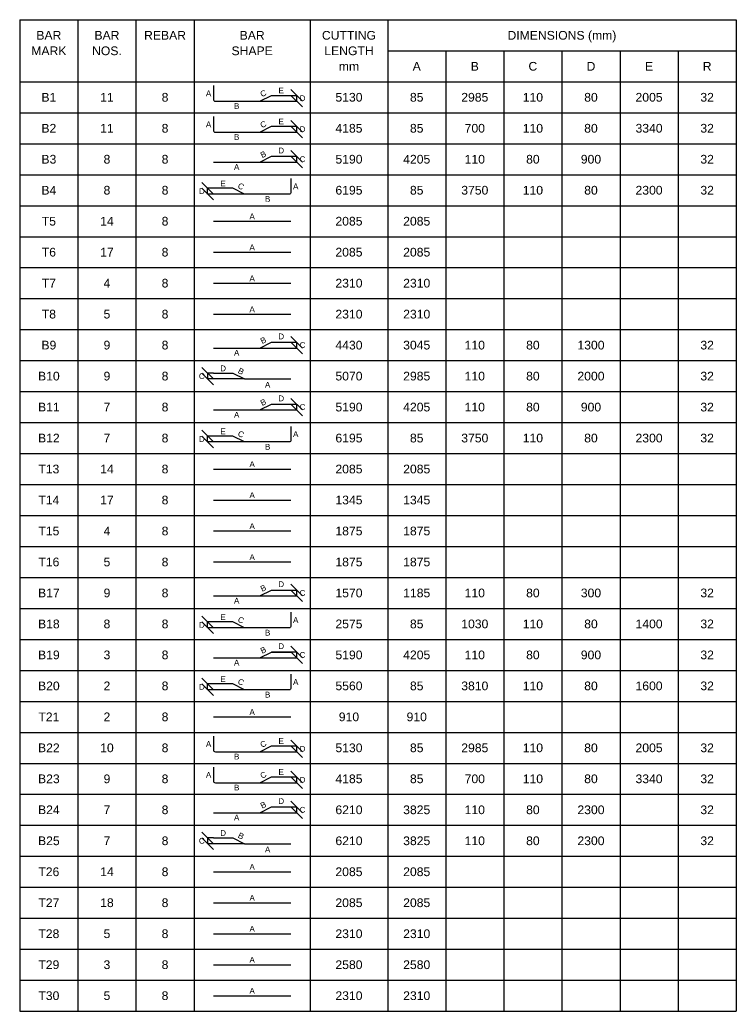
# Model space of a CAD drawing. Header units: inches. Extents: x -816171 to 9366335, y -450961 to 689132.
# Drawn here: x 8974864 to 8993364, y 252593 to 278193 of the extents above; entities that cross this region are included whole.
import ezdxf
from ezdxf.enums import TextEntityAlignment as Align

# ---------------------------------------------------------------- set-up
doc = ezdxf.new("R2010")
doc.units = ezdxf.units.IN
doc.header["$MEASUREMENT"] = 0
for name, color, linetype in [('Dimension', 31, 'Continuous'), ('Reinforcement', 130, 'Continuous'), ('Schedule Header', 4, 'Continuous'), ('Schedule Line', 60, 'Continuous'), ('Text', 31, 'Continuous')]:
    doc.layers.add(name, color=color, linetype=linetype)
doc.styles.add('SC-BBS1', font='SansSerif')
doc.styles.get("Standard").update_dxf_attribs({"font": 'txt.shx'})
doc.dimstyles.new('SCBBSDim', dxfattribs={"dimtxt": 225, "dimasz": 0.18, "dimexe": 0, "dimexo": 0, "dimgap": 0, "dimtad": 1, "dimtoh": 1, "dimdec": 0, "dimzin": 0, "dimdsep": 46, "dimtxsty": 'Standard', "dimtsz": 150, "dimcen": 0.09, "dimclrd": 8, "dimclre": 8, "dimclrt": 3, "dimadec": 0, "dimazin": 0, "dimtfac": 1, "dimtdec": 0, "dimtix": 1, "dimtofl": 0, "dimtmove": 0, "dimatfit": 3, "dimfxl": 1, "dimtolj": 1, "dimtzin": 0, "dimarcsym": 0})

# ---------------------------------------------------------------- blocks, each defined once
blk = doc.blocks.new('*D3460')
at = {"layer": 'DEFPOINTS', "color": 0, "transparency": 16777216}
for p in [(8981364, 276243), (8982014, 276243), (8981064, 276093)]:
    blk.add_point(p, dxfattribs=at)
at = {"layer": 'Dimension', "color": 8, "lineweight": -2, "transparency": 16777216}
for p, q in [((8981364, 276243), (8982014, 276243)), ((8982164, 276093), (8981864, 276393)), ((8982164, 275943), (8981864, 276243)), ((8982014, 276093), (8982014, 276243)), ((8981064, 276093), (8982014, 276093))]:
    blk.add_line(p, q, dxfattribs=at)
blk = doc.blocks.new('*D3440')
at = {"layer": 'DEFPOINTS', "color": 0, "transparency": 16777216}
for p in [(8981064, 275293), (8981364, 275443), (8982014, 275443)]:
    blk.add_point(p, dxfattribs=at)
at = {"layer": 'Dimension', "color": 8, "lineweight": -2, "transparency": 16777216}
for p, q in [((8982164, 275293), (8981864, 275593)), ((8981064, 275293), (8982014, 275293)), ((8981364, 275443), (8982014, 275443)), ((8982164, 275143), (8981864, 275443)), ((8982014, 275293), (8982014, 275443))]:
    blk.add_line(p, q, dxfattribs=at)
blk = doc.blocks.new('*D3441')
at = {"layer": 'DEFPOINTS', "color": 0, "transparency": 16777216}
for p in [(8981064, 274518), (8981364, 274668), (8982014, 274668)]:
    blk.add_point(p, dxfattribs=at)
at = {"layer": 'Dimension', "color": 8, "lineweight": -2, "transparency": 16777216}
for p, q in [((8982164, 274518), (8981864, 274818)), ((8981064, 274518), (8982014, 274518)), ((8981364, 274668), (8982014, 274668)), ((8982164, 274368), (8981864, 274668)), ((8982014, 274518), (8982014, 274668))]:
    blk.add_line(p, q, dxfattribs=at)
blk = doc.blocks.new('*D3442')
at = {"layer": 'DEFPOINTS', "color": 0, "transparency": 16777216}
for p in [(8979714, 273843), (8980364, 273843), (8980664, 273693)]:
    blk.add_point(p, dxfattribs=at)
at = {"layer": 'Dimension', "color": 8, "lineweight": -2, "transparency": 16777216}
for p, q in [((8979864, 273693), (8979564, 273993)), ((8979864, 273543), (8979564, 273843)), ((8980364, 273843), (8979714, 273843)), ((8979714, 273693), (8979714, 273843)), ((8980664, 273693), (8979714, 273693))]:
    blk.add_line(p, q, dxfattribs=at)
blk = doc.blocks.new('*D3443')
at = {"layer": 'DEFPOINTS', "color": 0, "transparency": 16777216}
for p in [(8981364, 269868), (8982014, 269868), (8981064, 269718)]:
    blk.add_point(p, dxfattribs=at)
at = {"layer": 'Dimension', "color": 8, "lineweight": -2, "transparency": 16777216}
for p, q in [((8981364, 269868), (8982014, 269868)), ((8982164, 269718), (8981864, 270018)), ((8982164, 269568), (8981864, 269868)), ((8982014, 269718), (8982014, 269868)), ((8981064, 269718), (8982014, 269718))]:
    blk.add_line(p, q, dxfattribs=at)
blk = doc.blocks.new('*D3444')
at = {"layer": 'DEFPOINTS', "color": 0, "transparency": 16777216}
for p in [(8979864, 269068), (8979714, 268918), (8980664, 268918)]:
    blk.add_point(p, dxfattribs=at)
at = {"layer": 'Dimension', "color": 8, "lineweight": -2, "transparency": 16777216}
for p, q in [((8979864, 268918), (8979564, 269218)), ((8979864, 268768), (8979564, 269068)), ((8979864, 269068), (8979714, 269068)), ((8979714, 269068), (8979714, 268918)), ((8980664, 268918), (8979714, 268918))]:
    blk.add_line(p, q, dxfattribs=at)
blk = doc.blocks.new('*D3478')
at = {"layer": 'DEFPOINTS', "color": 0, "transparency": 16777216}
for p in [(8981064, 268118), (8981364, 268268), (8982014, 268268)]:
    blk.add_point(p, dxfattribs=at)
at = {"layer": 'Dimension', "color": 8, "lineweight": -2, "transparency": 16777216}
for p, q in [((8982164, 268118), (8981864, 268418)), ((8981064, 268118), (8982014, 268118)), ((8981364, 268268), (8982014, 268268)), ((8982164, 267968), (8981864, 268268)), ((8982014, 268118), (8982014, 268268))]:
    blk.add_line(p, q, dxfattribs=at)
blk = doc.blocks.new('*D3479')
at = {"layer": 'DEFPOINTS', "color": 0, "transparency": 16777216}
for p in [(8979714, 267443), (8980364, 267443), (8980664, 267293)]:
    blk.add_point(p, dxfattribs=at)
at = {"layer": 'Dimension', "color": 8, "lineweight": -2, "transparency": 16777216}
for p, q in [((8979864, 267293), (8979564, 267593)), ((8979864, 267143), (8979564, 267443)), ((8980364, 267443), (8979714, 267443)), ((8979714, 267293), (8979714, 267443)), ((8980664, 267293), (8979714, 267293))]:
    blk.add_line(p, q, dxfattribs=at)
blk = doc.blocks.new('*D3480')
at = {"layer": 'DEFPOINTS', "color": 0, "transparency": 16777216}
for p in [(8981364, 263468), (8982014, 263468), (8981064, 263318)]:
    blk.add_point(p, dxfattribs=at)
at = {"layer": 'Dimension', "color": 8, "lineweight": -2, "transparency": 16777216}
for p, q in [((8981364, 263468), (8982014, 263468)), ((8982164, 263318), (8981864, 263618)), ((8982164, 263168), (8981864, 263468)), ((8982014, 263318), (8982014, 263468)), ((8981064, 263318), (8982014, 263318))]:
    blk.add_line(p, q, dxfattribs=at)
blk = doc.blocks.new('*D3481')
at = {"layer": 'DEFPOINTS', "color": 0, "transparency": 16777216}
for p in [(8979714, 262643), (8980364, 262643), (8980664, 262493)]:
    blk.add_point(p, dxfattribs=at)
at = {"layer": 'Dimension', "color": 8, "lineweight": -2, "transparency": 16777216}
for p, q in [((8979864, 262493), (8979564, 262793)), ((8979864, 262343), (8979564, 262643)), ((8980364, 262643), (8979714, 262643)), ((8979714, 262493), (8979714, 262643)), ((8980664, 262493), (8979714, 262493))]:
    blk.add_line(p, q, dxfattribs=at)
blk = doc.blocks.new('*D3482')
at = {"layer": 'DEFPOINTS', "color": 0, "transparency": 16777216}
for p in [(8981064, 261718), (8981364, 261868), (8982014, 261868)]:
    blk.add_point(p, dxfattribs=at)
at = {"layer": 'Dimension', "color": 8, "lineweight": -2, "transparency": 16777216}
for p, q in [((8982164, 261718), (8981864, 262018)), ((8981064, 261718), (8982014, 261718)), ((8981364, 261868), (8982014, 261868)), ((8982164, 261568), (8981864, 261868)), ((8982014, 261718), (8982014, 261868))]:
    blk.add_line(p, q, dxfattribs=at)
blk = doc.blocks.new('*D3487')
at = {"layer": 'DEFPOINTS', "color": 0, "transparency": 16777216}
for p in [(8979714, 261043), (8980364, 261043), (8980664, 260893)]:
    blk.add_point(p, dxfattribs=at)
at = {"layer": 'Dimension', "color": 8, "lineweight": -2, "transparency": 16777216}
for p, q in [((8979864, 260893), (8979564, 261193)), ((8979864, 260743), (8979564, 261043)), ((8980364, 261043), (8979714, 261043)), ((8979714, 260893), (8979714, 261043)), ((8980664, 260893), (8979714, 260893))]:
    blk.add_line(p, q, dxfattribs=at)
blk = doc.blocks.new('*D3488')
at = {"layer": 'DEFPOINTS', "color": 0, "transparency": 16777216}
for p in [(8981364, 259443), (8982014, 259443), (8981064, 259293)]:
    blk.add_point(p, dxfattribs=at)
at = {"layer": 'Dimension', "color": 8, "lineweight": -2, "transparency": 16777216}
for p, q in [((8982164, 259293), (8981864, 259593)), ((8981364, 259443), (8982014, 259443)), ((8982164, 259143), (8981864, 259443)), ((8982014, 259293), (8982014, 259443)), ((8981064, 259293), (8982014, 259293))]:
    blk.add_line(p, q, dxfattribs=at)
blk = doc.blocks.new('*D3489')
at = {"layer": 'DEFPOINTS', "color": 0, "transparency": 16777216}
for p in [(8981364, 258643), (8982014, 258643), (8981064, 258493)]:
    blk.add_point(p, dxfattribs=at)
at = {"layer": 'Dimension', "color": 8, "lineweight": -2, "transparency": 16777216}
for p, q in [((8981364, 258643), (8982014, 258643)), ((8982164, 258493), (8981864, 258793)), ((8982164, 258343), (8981864, 258643)), ((8982014, 258493), (8982014, 258643)), ((8981064, 258493), (8982014, 258493))]:
    blk.add_line(p, q, dxfattribs=at)
blk = doc.blocks.new('*D3490')
at = {"layer": 'DEFPOINTS', "color": 0, "transparency": 16777216}
for p in [(8981364, 257868), (8982014, 257868), (8981064, 257718)]:
    blk.add_point(p, dxfattribs=at)
at = {"layer": 'Dimension', "color": 8, "lineweight": -2, "transparency": 16777216}
for p, q in [((8981364, 257868), (8982014, 257868)), ((8982164, 257718), (8981864, 258018)), ((8982164, 257568), (8981864, 257868)), ((8982014, 257718), (8982014, 257868)), ((8981064, 257718), (8982014, 257718))]:
    blk.add_line(p, q, dxfattribs=at)
blk = doc.blocks.new('*D3491')
at = {"layer": 'DEFPOINTS', "color": 0, "transparency": 16777216}
for p in [(8979864, 257068), (8979714, 256918), (8980664, 256918)]:
    blk.add_point(p, dxfattribs=at)
at = {"layer": 'Dimension', "color": 8, "lineweight": -2, "transparency": 16777216}
for p, q in [((8979864, 256918), (8979564, 257218)), ((8979864, 256768), (8979564, 257068)), ((8979864, 257068), (8979714, 257068)), ((8979714, 257068), (8979714, 256918)), ((8980664, 256918), (8979714, 256918))]:
    blk.add_line(p, q, dxfattribs=at)

msp = doc.modelspace()

# ---------------------------------------------------------------- linework, layer by layer
at = {"layer": 'Reinforcement'}
for points in [[(8979864.38278, 276492.85849), (8979864.38278, 276142.85849, 0.5), (8979914.38278, 276092.85849), (8981064.38278, 276092.85849), (8981364.38278, 276242.85849), (8981864.38278, 276242.85849)], [(8979864.38278, 275692.85849), (8979864.38278, 275342.85849, 0.5), (8979914.38278, 275292.85849), (8981064.38278, 275292.85849), (8981364.38278, 275442.85849), (8981864.38278, 275442.85849)], [(8981864.38278, 274092.85849), (8981864.38278, 273742.85849, -0.5), (8981814.38278, 273692.85849), (8980664.38278, 273692.85849), (8980364.38278, 273842.85849), (8979864.38278, 273842.85849)], [(8981864.38278, 267692.85849), (8981864.38278, 267342.85849, -0.5), (8981814.38278, 267292.85849), (8980664.38278, 267292.85849), (8980364.38278, 267442.85849), (8979864.38278, 267442.85849)], [(8981864.38278, 262892.85849), (8981864.38278, 262542.85849, -0.5), (8981814.38278, 262492.85849), (8980664.38278, 262492.85849), (8980364.38278, 262642.85849), (8979864.38278, 262642.85849)], [(8981864.38278, 261292.85849), (8981864.38278, 260942.85849, -0.5), (8981814.38278, 260892.85849), (8980664.38278, 260892.85849), (8980364.38278, 261042.85849), (8979864.38278, 261042.85849)], [(8979864.38278, 259692.85849), (8979864.38278, 259342.85849, 0.5), (8979914.38278, 259292.85849), (8981064.38278, 259292.85849), (8981364.38278, 259442.85849), (8981864.38278, 259442.85849)], [(8979864.38278, 258892.85849), (8979864.38278, 258542.85849, 0.5), (8979914.38278, 258492.85849), (8981064.38278, 258492.85849), (8981364.38278, 258642.85849), (8981864.38278, 258642.85849)]]:
    msp.add_lwpolyline(points, format="xyb", dxfattribs=at)
for points in [[(8979864.38278, 274517.85849), (8981064.38278, 274517.85849), (8981364.38278, 274667.85849), (8981864.38278, 274667.85849)], [(8979864.38278, 272992.85849), (8981864.38278, 272992.85849)], [(8979864.38278, 272192.85849), (8981864.38278, 272192.85849)], [(8979864.38278, 271392.85849), (8981864.38278, 271392.85849)], [(8979864.38278, 270592.85849), (8981864.38278, 270592.85849)], [(8979864.38278, 269717.85849), (8981064.38278, 269717.85849), (8981364.38278, 269867.85849), (8981864.38278, 269867.85849)], [(8979864.38278, 269067.85849), (8980364.38278, 269067.85849), (8980664.38278, 268917.85849), (8981864.38278, 268917.85849)], [(8979864.38278, 268117.85849), (8981064.38278, 268117.85849), (8981364.38278, 268267.85849), (8981864.38278, 268267.85849)], [(8979864.38278, 266592.85849), (8981864.38278, 266592.85849)], [(8979864.38278, 265792.85849), (8981864.38278, 265792.85849)], [(8979864.38278, 264992.85849), (8981864.38278, 264992.85849)], [(8979864.38278, 264192.85849), (8981864.38278, 264192.85849)], [(8979864.38278, 263317.85849), (8981064.38278, 263317.85849), (8981364.38278, 263467.85849), (8981864.38278, 263467.85849)], [(8979864.38278, 261717.85849), (8981064.38278, 261717.85849), (8981364.38278, 261867.85849), (8981864.38278, 261867.85849)], [(8979864.38278, 260192.85849), (8981864.38278, 260192.85849)], [(8979864.38278, 257717.85849), (8981064.38278, 257717.85849), (8981364.38278, 257867.85849), (8981864.38278, 257867.85849)], [(8979864.38278, 257067.85849), (8980364.38278, 257067.85849), (8980664.38278, 256917.85849), (8981864.38278, 256917.85849)], [(8979864.38278, 256192.85849), (8981864.38278, 256192.85849)], [(8979864.38278, 255392.85849), (8981864.38278, 255392.85849)], [(8979864.38278, 254592.85849), (8981864.38278, 254592.85849)], [(8979864.38278, 253792.85849), (8981864.38278, 253792.85849)], [(8979864.38278, 252992.85849), (8981864.38278, 252992.85849)]]:
    msp.add_lwpolyline(points, dxfattribs=at)
at = {"layer": 'Schedule Line'}
for p, q in [((8974864.38278, 278192.85849), (8993364.38278, 278192.85849)), ((8974864.38278, 278192.85849), (8974864.38278, 252592.85849)), ((8974864.38278, 278192.85849), (8974864.38278, 252592.85849)), ((8976364.38278, 278192.85849), (8976364.38278, 252592.85849)), ((8977864.38278, 278192.85849), (8977864.38278, 252592.85849)), ((8979364.38278, 278192.85849), (8979364.38278, 252592.85849)), ((8982364.38278, 278192.85849), (8982364.38278, 252592.85849)), ((8984364.38278, 278192.85849), (8984364.38278, 252592.85849)), ((8993364.38278, 278192.85849), (8993364.38278, 252592.85849)), ((8984364.38278, 277392.85849), (8993364.38278, 277392.85849)), ((8985864.38278, 277392.85849), (8985864.38278, 252592.85849)), ((8987364.38278, 277392.85849), (8987364.38278, 252592.85849)), ((8988864.38278, 277392.85849), (8988864.38278, 252592.85849)), ((8990364.38278, 277392.85849), (8990364.38278, 252592.85849)), ((8991864.38278, 277392.85849), (8991864.38278, 252592.85849)), ((8974864.38278, 276592.85849), (8993364.38278, 276592.85849)), ((8974864.38278, 275792.85849), (8993364.38278, 275792.85849)), ((8974864.38278, 274992.85849), (8993364.38278, 274992.85849)), ((8974864.38278, 274192.85849), (8993364.38278, 274192.85849)), ((8974864.38278, 273392.85849), (8993364.38278, 273392.85849)), ((8974864.38278, 272592.85849), (8993364.38278, 272592.85849)), ((8974864.38278, 271792.85849), (8993364.38278, 271792.85849)), ((8974864.38278, 270992.85849), (8993364.38278, 270992.85849)), ((8974864.38278, 270192.85849), (8993364.38278, 270192.85849)), ((8974864.38278, 270192.85849), (8993364.38278, 270192.85849)), ((8974864.38278, 269392.85849), (8993364.38278, 269392.85849)), ((8974864.38278, 268592.85849), (8993364.38278, 268592.85849)), ((8974864.38278, 267792.85849), (8993364.38278, 267792.85849)), ((8974864.38278, 266992.85849), (8993364.38278, 266992.85849)), ((8974864.38278, 266192.85849), (8993364.38278, 266192.85849)), ((8974864.38278, 265392.85849), (8993364.38278, 265392.85849)), ((8974864.38278, 264592.85849), (8993364.38278, 264592.85849)), ((8974864.38278, 263792.85849), (8993364.38278, 263792.85849)), ((8974864.38278, 263792.85849), (8993364.38278, 263792.85849)), ((8974864.38278, 262992.85849), (8993364.38278, 262992.85849)), ((8974864.38278, 262192.85849), (8993364.38278, 262192.85849)), ((8974864.38278, 261392.85849), (8993364.38278, 261392.85849)), ((8974864.38278, 260592.85849), (8993364.38278, 260592.85849)), ((8974864.38278, 259792.85849), (8993364.38278, 259792.85849)), ((8974864.38278, 259792.85849), (8993364.38278, 259792.85849)), ((8974864.38278, 258992.85849), (8993364.38278, 258992.85849)), ((8974864.38278, 258192.85849), (8993364.38278, 258192.85849)), ((8974864.38278, 257392.85849), (8993364.38278, 257392.85849)), ((8974864.38278, 256592.85849), (8993364.38278, 256592.85849)), ((8974864.38278, 255792.85849), (8993364.38278, 255792.85849)), ((8974864.38278, 254992.85849), (8993364.38278, 254992.85849)), ((8974864.38278, 254192.85849), (8993364.38278, 254192.85849)), ((8974864.38278, 253392.85849), (8993364.38278, 253392.85849)), ((8974864.38278, 252592.85849), (8993364.38278, 252592.85849))]:
    msp.add_line(p, q, dxfattribs=at)

# ---------------------------------------------------------------- texts
at = {"layer": 'Dimension', "style": 'SC-BBS1'}
for s, p in [('A', (8979739.38278, 276292.85849)), ('E', (8981614.38278, 276367.85849)), ('D', (8982164.38278, 276167.85849)), ('B', (8980464.38278, 275967.85849)), ('A', (8979739.38278, 275492.85849)), ('E', (8981614.38278, 275567.85849)), ('B', (8980464.38278, 275167.85849)), ('D', (8982164.38278, 275367.85849)), ('D', (8981614.38278, 274817.85849)), ('A', (8980464.38278, 274392.85849)), ('C', (8982164.38278, 274592.85849)), ('E', (8980114.38278, 273967.85849)), ('A', (8981989.38278, 273892.85849)), ('D', (8979564.38278, 273767.85849)), ('B', (8981264.38278, 273567.85849)), ('A', (8980864.38278, 273117.85849)), ('A', (8980864.38278, 272317.85849)), ('A', (8980864.38278, 271517.85849)), ('A', (8980864.38278, 270717.85849)), ('D', (8981614.38278, 270017.85849)), ('C', (8982164.38278, 269792.85849)), ('A', (8980464.38278, 269592.85849)), ('C', (8979564.38278, 268992.85849)), ('D', (8980114.38278, 269192.85849)), ('A', (8981264.38278, 268767.85849)), ('D', (8981614.38278, 268417.85849)), ('A', (8980464.38278, 267992.85849)), ('C', (8982164.38278, 268192.85849)), ('E', (8980114.38278, 267567.85849)), ('A', (8981989.38278, 267492.85849)), ('D', (8979564.38278, 267367.85849)), ('B', (8981264.38278, 267167.85849)), ('A', (8980864.38278, 266717.85849)), ('A', (8980864.38278, 265917.85849)), ('A', (8980864.38278, 265117.85849)), ('A', (8980864.38278, 264317.85849)), ('D', (8981614.38278, 263617.85849)), ('C', (8982164.38278, 263392.85849)), ('A', (8980464.38278, 263192.85849)), ('E', (8980114.38278, 262767.85849)), ('A', (8981989.38278, 262692.85849)), ('D', (8979564.38278, 262567.85849)), ('B', (8981264.38278, 262367.85849)), ('D', (8981614.38278, 262017.85849)), ('A', (8980464.38278, 261592.85849)), ('C', (8982164.38278, 261792.85849)), ('E', (8980114.38278, 261167.85849)), ('A', (8981989.38278, 261092.85849)), ('D', (8979564.38278, 260967.85849)), ('B', (8981264.38278, 260767.85849)), ('A', (8980864.38278, 260317.85849)), ('E', (8981614.38278, 259567.85849)), ('A', (8979739.38278, 259492.85849)), ('D', (8982164.38278, 259367.85849)), ('B', (8980464.38278, 259167.85849)), ('E', (8981614.38278, 258767.85849)), ('A', (8979739.38278, 258692.85849)), ('D', (8982164.38278, 258567.85849)), ('B', (8980464.38278, 258367.85849)), ('D', (8981614.38278, 258017.85849)), ('C', (8982164.38278, 257792.85849)), ('A', (8980464.38278, 257592.85849)), ('C', (8979564.38278, 256992.85849)), ('D', (8980114.38278, 257192.85849)), ('A', (8981264.38278, 256767.85849)), ('A', (8980864.38278, 256317.85849)), ('A', (8980864.38278, 255517.85849)), ('A', (8980864.38278, 254717.85849)), ('A', (8980864.38278, 253917.85849)), ('A', (8980864.38278, 253117.85849))]:
    msp.add_text(s, height=150, dxfattribs=at).set_placement(p, align=Align.MIDDLE_CENTER)
for s, rotation, p in [('C', 26.565051177, (8981151.88278, 276292.85849)), ('C', 26.565051177, (8981151.88278, 275492.85849)), ('B', 26.565051177, (8981151.88278, 274717.85849)), ('C', -26.565051177, (8980576.88278, 273892.85849)), ('B', 26.565051177, (8981151.88278, 269917.85849)), ('B', -26.565051177, (8980576.88278, 269117.85849)), ('B', 26.565051177, (8981151.88278, 268317.85849)), ('C', -26.565051177, (8980576.88278, 267492.85849)), ('B', 26.565051177, (8981151.88278, 263517.85849)), ('C', -26.565051177, (8980576.88278, 262692.85849)), ('B', 26.565051177, (8981151.88278, 261917.85849)), ('C', -26.565051177, (8980576.88278, 261092.85849)), ('C', 26.565051177, (8981151.88278, 259492.85849)), ('C', 26.565051177, (8981151.88278, 258692.85849)), ('B', 26.565051177, (8981151.88278, 257917.85849)), ('B', -26.565051177, (8980576.88278, 257117.85849))]:
    msp.add_text(s, height=150, rotation=rotation, dxfattribs=at).set_placement(p, align=Align.MIDDLE_CENTER)
at = {"layer": 'Schedule Header', "style": 'SC-BBS1'}
for s, p in [('BAR', (8975614.38278, 277792.85849)), ('BAR', (8977114.38278, 277792.85849)), ('REBAR', (8978614.38278, 277792.85849)), ('BAR', (8980864.38278, 277792.85849)), ('CUTTING', (8983364.38278, 277792.85849)), ('DIMENSIONS (mm)', (8988864.38278, 277792.85849)), ('MARK', (8975614.38278, 277392.85849)), ('NOS.', (8977114.38278, 277392.85849)), ('SHAPE', (8980864.38278, 277392.85849)), ('LENGTH', (8983364.38278, 277392.85849)), ('mm', (8983364.38278, 276992.85849)), ('A', (8985114.38278, 276992.85849)), ('B', (8986614.38278, 276992.85849)), ('C', (8988114.38278, 276992.85849)), ('D', (8989614.38278, 276992.85849)), ('E', (8991114.38278, 276992.85849)), ('R', (8992614.38278, 276992.85849))]:
    msp.add_text(s, height=225, dxfattribs=at).set_placement(p, align=Align.MIDDLE_CENTER)
at = {"layer": 'Text', "style": 'SC-BBS1'}
for s, p in [('B1', (8975614.38278, 276192.85849)), ('11', (8977114.38278, 276192.85849)), ('8', (8978614.38278, 276192.85849)), ('5130', (8983364.38278, 276192.85849)), ('85', (8985114.38278, 276192.85849)), ('2985', (8986614.38278, 276192.85849)), ('110', (8988114.38278, 276192.85849)), ('80', (8989614.38278, 276192.85849)), ('2005', (8991114.38278, 276192.85849)), ('32', (8992614.38278, 276192.85849)), ('B2', (8975614.38278, 275392.85849)), ('11', (8977114.38278, 275392.85849)), ('8', (8978614.38278, 275392.85849)), ('4185', (8983364.38278, 275392.85849)), ('85', (8985114.38278, 275392.85849)), ('700', (8986614.38278, 275392.85849)), ('110', (8988114.38278, 275392.85849)), ('80', (8989614.38278, 275392.85849)), ('3340', (8991114.38278, 275392.85849)), ('32', (8992614.38278, 275392.85849)), ('B3', (8975614.38278, 274592.85849)), ('8', (8977114.38278, 274592.85849)), ('8', (8978614.38278, 274592.85849)), ('5190', (8983364.38278, 274592.85849)), ('4205', (8985114.38278, 274592.85849)), ('110', (8986614.38278, 274592.85849)), ('80', (8988114.38278, 274592.85849)), ('900', (8989614.38278, 274592.85849)), ('32', (8992614.38278, 274592.85849)), ('B4', (8975614.38278, 273792.85849)), ('8', (8977114.38278, 273792.85849)), ('8', (8978614.38278, 273792.85849)), ('6195', (8983364.38278, 273792.85849)), ('85', (8985114.38278, 273792.85849)), ('3750', (8986614.38278, 273792.85849)), ('110', (8988114.38278, 273792.85849)), ('80', (8989614.38278, 273792.85849)), ('2300', (8991114.38278, 273792.85849)), ('32', (8992614.38278, 273792.85849)), ('T5', (8975614.38278, 272992.85849)), ('14', (8977114.38278, 272992.85849)), ('8', (8978614.38278, 272992.85849)), ('2085', (8983364.38278, 272992.85849)), ('2085', (8985114.38278, 272992.85849)), ('T6', (8975614.38278, 272192.85849)), ('17', (8977114.38278, 272192.85849)), ('8', (8978614.38278, 272192.85849)), ('2085', (8983364.38278, 272192.85849)), ('2085', (8985114.38278, 272192.85849)), ('T7', (8975614.38278, 271392.85849)), ('4', (8977114.38278, 271392.85849)), ('8', (8978614.38278, 271392.85849)), ('2310', (8983364.38278, 271392.85849)), ('2310', (8985114.38278, 271392.85849)), ('T8', (8975614.38278, 270592.85849)), ('5', (8977114.38278, 270592.85849)), ('8', (8978614.38278, 270592.85849)), ('2310', (8983364.38278, 270592.85849)), ('2310', (8985114.38278, 270592.85849)), ('B9', (8975614.38278, 269792.85849)), ('9', (8977114.38278, 269792.85849)), ('8', (8978614.38278, 269792.85849)), ('4430', (8983364.38278, 269792.85849)), ('3045', (8985114.38278, 269792.85849)), ('110', (8986614.38278, 269792.85849)), ('80', (8988114.38278, 269792.85849)), ('1300', (8989614.38278, 269792.85849)), ('32', (8992614.38278, 269792.85849)), ('B10', (8975614.38278, 268992.85849)), ('9', (8977114.38278, 268992.85849)), ('8', (8978614.38278, 268992.85849)), ('5070', (8983364.38278, 268992.85849)), ('2985', (8985114.38278, 268992.85849)), ('110', (8986614.38278, 268992.85849)), ('80', (8988114.38278, 268992.85849)), ('2000', (8989614.38278, 268992.85849)), ('32', (8992614.38278, 268992.85849)), ('B11', (8975614.38278, 268192.85849)), ('7', (8977114.38278, 268192.85849)), ('8', (8978614.38278, 268192.85849)), ('5190', (8983364.38278, 268192.85849)), ('4205', (8985114.38278, 268192.85849)), ('110', (8986614.38278, 268192.85849)), ('80', (8988114.38278, 268192.85849)), ('900', (8989614.38278, 268192.85849)), ('32', (8992614.38278, 268192.85849)), ('B12', (8975614.38278, 267392.85849)), ('7', (8977114.38278, 267392.85849)), ('8', (8978614.38278, 267392.85849)), ('6195', (8983364.38278, 267392.85849)), ('85', (8985114.38278, 267392.85849)), ('3750', (8986614.38278, 267392.85849)), ('110', (8988114.38278, 267392.85849)), ('80', (8989614.38278, 267392.85849)), ('2300', (8991114.38278, 267392.85849)), ('32', (8992614.38278, 267392.85849)), ('T13', (8975614.38278, 266592.85849)), ('14', (8977114.38278, 266592.85849)), ('8', (8978614.38278, 266592.85849)), ('2085', (8983364.38278, 266592.85849)), ('2085', (8985114.38278, 266592.85849)), ('T14', (8975614.38278, 265792.85849)), ('17', (8977114.38278, 265792.85849)), ('8', (8978614.38278, 265792.85849)), ('1345', (8983364.38278, 265792.85849)), ('1345', (8985114.38278, 265792.85849)), ('T15', (8975614.38278, 264992.85849)), ('4', (8977114.38278, 264992.85849)), ('8', (8978614.38278, 264992.85849)), ('1875', (8983364.38278, 264992.85849)), ('1875', (8985114.38278, 264992.85849)), ('T16', (8975614.38278, 264192.85849)), ('5', (8977114.38278, 264192.85849)), ('8', (8978614.38278, 264192.85849)), ('1875', (8983364.38278, 264192.85849)), ('1875', (8985114.38278, 264192.85849)), ('B17', (8975614.38278, 263392.85849)), ('9', (8977114.38278, 263392.85849)), ('8', (8978614.38278, 263392.85849)), ('1570', (8983364.38278, 263392.85849)), ('1185', (8985114.38278, 263392.85849)), ('110', (8986614.38278, 263392.85849)), ('80', (8988114.38278, 263392.85849)), ('300', (8989614.38278, 263392.85849)), ('32', (8992614.38278, 263392.85849)), ('B18', (8975614.38278, 262592.85849)), ('8', (8977114.38278, 262592.85849)), ('8', (8978614.38278, 262592.85849)), ('2575', (8983364.38278, 262592.85849)), ('85', (8985114.38278, 262592.85849)), ('1030', (8986614.38278, 262592.85849)), ('110', (8988114.38278, 262592.85849)), ('80', (8989614.38278, 262592.85849)), ('1400', (8991114.38278, 262592.85849)), ('32', (8992614.38278, 262592.85849)), ('B19', (8975614.38278, 261792.85849)), ('3', (8977114.38278, 261792.85849)), ('8', (8978614.38278, 261792.85849)), ('5190', (8983364.38278, 261792.85849)), ('4205', (8985114.38278, 261792.85849)), ('110', (8986614.38278, 261792.85849)), ('80', (8988114.38278, 261792.85849)), ('900', (8989614.38278, 261792.85849)), ('32', (8992614.38278, 261792.85849)), ('B20', (8975614.38278, 260992.85849)), ('2', (8977114.38278, 260992.85849)), ('8', (8978614.38278, 260992.85849)), ('5560', (8983364.38278, 260992.85849)), ('85', (8985114.38278, 260992.85849)), ('3810', (8986614.38278, 260992.85849)), ('110', (8988114.38278, 260992.85849)), ('80', (8989614.38278, 260992.85849)), ('1600', (8991114.38278, 260992.85849)), ('32', (8992614.38278, 260992.85849)), ('T21', (8975614.38278, 260192.85849)), ('2', (8977114.38278, 260192.85849)), ('8', (8978614.38278, 260192.85849)), ('910', (8983364.38278, 260192.85849)), ('910', (8985114.38278, 260192.85849)), ('B22', (8975614.38278, 259392.85849)), ('10', (8977114.38278, 259392.85849)), ('8', (8978614.38278, 259392.85849)), ('5130', (8983364.38278, 259392.85849)), ('85', (8985114.38278, 259392.85849)), ('2985', (8986614.38278, 259392.85849)), ('110', (8988114.38278, 259392.85849)), ('80', (8989614.38278, 259392.85849)), ('2005', (8991114.38278, 259392.85849)), ('32', (8992614.38278, 259392.85849)), ('B23', (8975614.38278, 258592.85849)), ('9', (8977114.38278, 258592.85849)), ('8', (8978614.38278, 258592.85849)), ('4185', (8983364.38278, 258592.85849)), ('85', (8985114.38278, 258592.85849)), ('700', (8986614.38278, 258592.85849)), ('110', (8988114.38278, 258592.85849)), ('80', (8989614.38278, 258592.85849)), ('3340', (8991114.38278, 258592.85849)), ('32', (8992614.38278, 258592.85849)), ('B24', (8975614.38278, 257792.85849)), ('7', (8977114.38278, 257792.85849)), ('8', (8978614.38278, 257792.85849)), ('6210', (8983364.38278, 257792.85849)), ('3825', (8985114.38278, 257792.85849)), ('110', (8986614.38278, 257792.85849)), ('80', (8988114.38278, 257792.85849)), ('2300', (8989614.38278, 257792.85849)), ('32', (8992614.38278, 257792.85849)), ('B25', (8975614.38278, 256992.85849)), ('7', (8977114.38278, 256992.85849)), ('8', (8978614.38278, 256992.85849)), ('6210', (8983364.38278, 256992.85849)), ('3825', (8985114.38278, 256992.85849)), ('110', (8986614.38278, 256992.85849)), ('80', (8988114.38278, 256992.85849)), ('2300', (8989614.38278, 256992.85849)), ('32', (8992614.38278, 256992.85849)), ('T26', (8975614.38278, 256192.85849)), ('14', (8977114.38278, 256192.85849)), ('8', (8978614.38278, 256192.85849)), ('2085', (8983364.38278, 256192.85849)), ('2085', (8985114.38278, 256192.85849)), ('T27', (8975614.38278, 255392.85849)), ('18', (8977114.38278, 255392.85849)), ('8', (8978614.38278, 255392.85849)), ('2085', (8983364.38278, 255392.85849)), ('2085', (8985114.38278, 255392.85849)), ('T28', (8975614.38278, 254592.85849)), ('5', (8977114.38278, 254592.85849)), ('8', (8978614.38278, 254592.85849)), ('2310', (8983364.38278, 254592.85849)), ('2310', (8985114.38278, 254592.85849)), ('T29', (8975614.38278, 253792.85849)), ('3', (8977114.38278, 253792.85849)), ('8', (8978614.38278, 253792.85849)), ('2580', (8983364.38278, 253792.85849)), ('2580', (8985114.38278, 253792.85849)), ('T30', (8975614.38278, 252992.85849)), ('5', (8977114.38278, 252992.85849)), ('8', (8978614.38278, 252992.85849)), ('2310', (8983364.38278, 252992.85849)), ('2310', (8985114.38278, 252992.85849))]:
    msp.add_text(s, height=225, dxfattribs=at).set_placement(p, align=Align.MIDDLE_CENTER)

# ---------------------------------------------------------------- dimensions: what is measured, and where the dimension line sits
at = {"layer": 'Dimension'}
for base, p1, p2, picture, middle in [((8982014.38278, 276242.85849), (8981064.38278, 276092.85849), (8981364.38278, 276242.85849), '*D3460', (8982014.38278, 276167.85849)), ((8982014.38278, 275442.85849), (8981064.38278, 275292.85849), (8981364.38278, 275442.85849), '*D3440', (8982014.38278, 275367.85849)), ((8982014.38278, 274667.85849), (8981064.38278, 274517.85849), (8981364.38278, 274667.85849), '*D3441', (8982014.38278, 274592.85849)), ((8979714.38278, 273842.85849), (8980664.38278, 273692.85849), (8980364.38278, 273842.85849), '*D3442', (8979714.38278, 273767.85849)), ((8982014.38278, 269867.85849), (8981064.38278, 269717.85849), (8981364.38278, 269867.85849), '*D3443', (8982014.38278, 269792.85849)), ((8979714.38278, 268917.85849), (8979864.38278, 269067.85849), (8980664.38278, 268917.85849), '*D3444', (8979714.38278, 268992.85849)), ((8982014.38278, 268267.85849), (8981064.38278, 268117.85849), (8981364.38278, 268267.85849), '*D3478', (8982014.38278, 268192.85849)), ((8979714.38278, 267442.85849), (8980664.38278, 267292.85849), (8980364.38278, 267442.85849), '*D3479', (8979714.38278, 267367.85849)), ((8982014.38278, 263467.85849), (8981064.38278, 263317.85849), (8981364.38278, 263467.85849), '*D3480', (8982014.38278, 263392.85849)), ((8979714.38278, 262642.85849), (8980664.38278, 262492.85849), (8980364.38278, 262642.85849), '*D3481', (8979714.38278, 262567.85849)), ((8982014.38278, 261867.85849), (8981064.38278, 261717.85849), (8981364.38278, 261867.85849), '*D3482', (8982014.38278, 261792.85849)), ((8979714.38278, 261042.85849), (8980664.38278, 260892.85849), (8980364.38278, 261042.85849), '*D3487', (8979714.38278, 260967.85849)), ((8982014.38278, 259442.85849), (8981064.38278, 259292.85849), (8981364.38278, 259442.85849), '*D3488', (8982014.38278, 259367.85849)), ((8982014.38278, 258642.85849), (8981064.38278, 258492.85849), (8981364.38278, 258642.85849), '*D3489', (8982014.38278, 258567.85849)), ((8982014.38278, 257867.85849), (8981064.38278, 257717.85849), (8981364.38278, 257867.85849), '*D3490', (8982014.38278, 257792.85849)), ((8979714.38278, 256917.85849), (8979864.38278, 257067.85849), (8980664.38278, 256917.85849), '*D3491', (8979714.38278, 256992.85849))]:
    dim = msp.add_linear_dim(base=base, p1=p1, p2=p2, angle=90, text=' ', dimstyle='SCBBSDim', dxfattribs=at)
    dim.commit()
    dim.dimension.update_dxf_attribs({"geometry": picture, "text_midpoint": middle})

doc.saveas('drawing.dxf')
